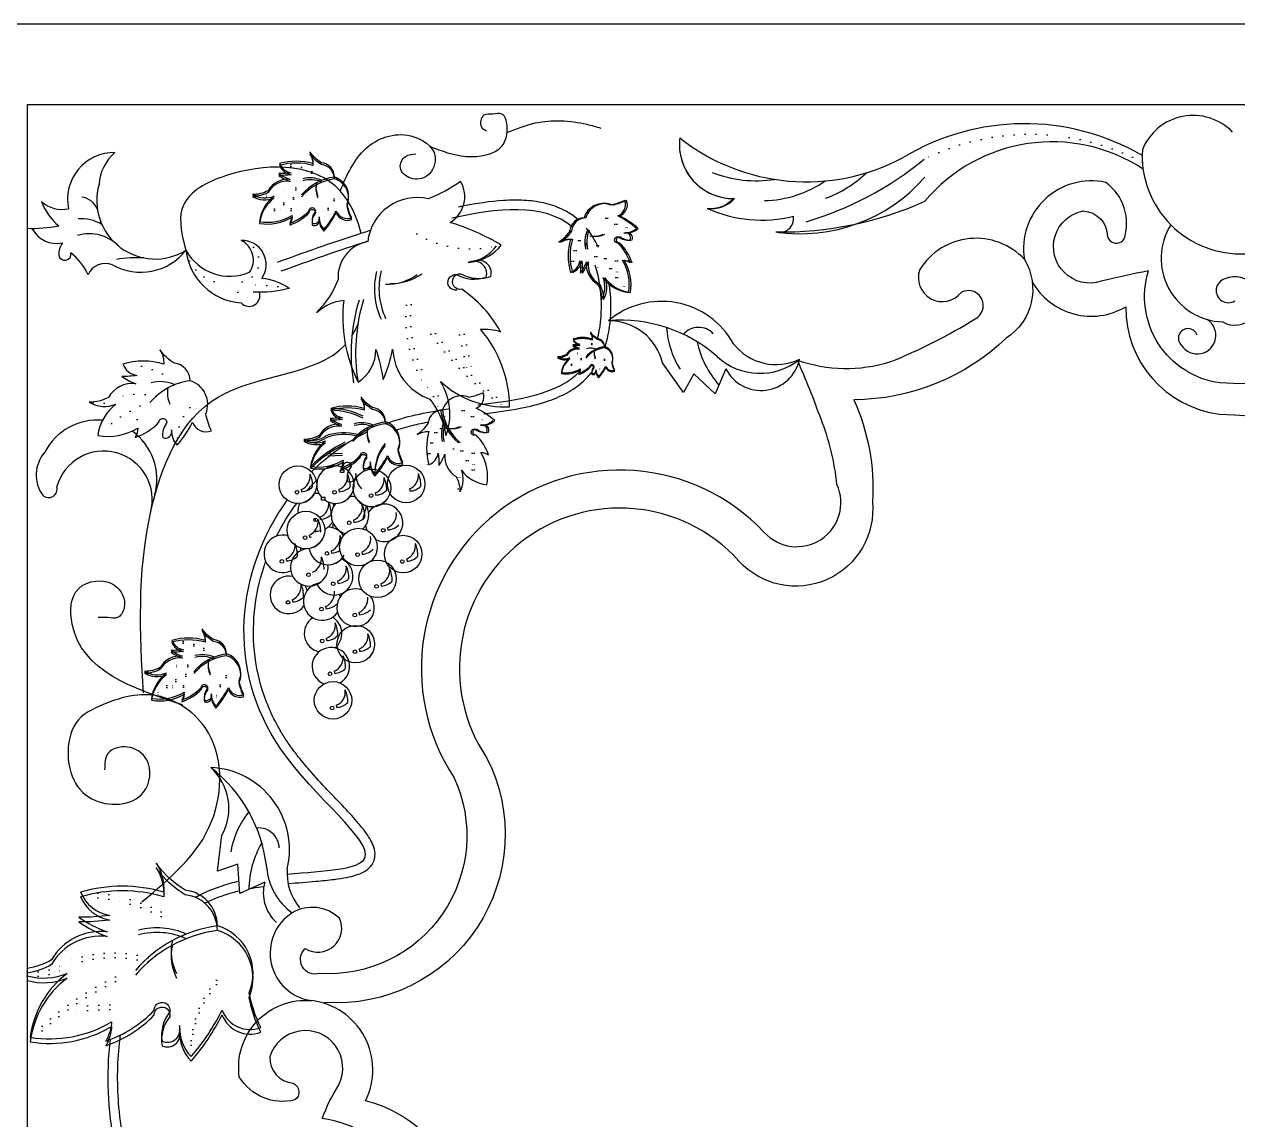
# Model space of a CAD drawing. Extents: x 4107 to 6907, y 781 to 4481.
# Drawn here: x 4526 to 5358, y 2748 to 3499 of the extents above; entities that cross this region are included whole.
import ezdxf

# ---------------------------------------------------------------- set-up
doc = ezdxf.new("R2010")
doc.units = 0
doc.header["$LTSCALE"] = 60
doc.header["$MEASUREMENT"] = 0
doc.linetypes.add('DOT2', pattern=[0.125, 0, -0.125])
for name, color, linetype in [('3', 3, 'CONTINUOUS'), ('4', 4, 'CONTINUOUS'), ('7', 7, 'CONTINUOUS')]:
    doc.layers.add(name, color=color, linetype=linetype)

msp = doc.modelspace()

# ---------------------------------------------------------------- hatches: boundary and pattern name
at = {"layer": '3'}
h = msp.add_hatch(dxfattribs=at)
h.set_pattern_fill('ANGLE', color=256, scale=1.305361, style=0)
h.set_pattern_definition([(360, (3246.438, 2759.867), (4e-15, 9.11795), [6.631235, -2.486713]), (90, (3246.438, 2759.867), (-9.11795, 5e-15), [6.631235, -2.486713])])
h.paths.add_polyline_path([(4713.88, 3178.48, 1), (4711.38, 3178.48, 1)])
h = msp.add_hatch(dxfattribs=at)
h.set_pattern_fill('ANGLE', color=256, scale=1.305361, style=0)
h.set_pattern_definition([(360, (3272.183, 2759.867), (4e-15, 9.11795), [6.631235, -2.486713]), (90, (3272.183, 2759.867), (-9.11795, 5e-15), [6.631235, -2.486713])])
h.paths.add_polyline_path([(4739.63, 3178.48, 1), (4737.13, 3178.48, 1)])
h = msp.add_hatch(dxfattribs=at)
h.set_pattern_fill('ANGLE', color=256, scale=1.305361, style=0)
h.set_pattern_definition([(360, (3297.213, 2757.573), (4e-15, 9.11795), [6.631235, -2.486713]), (90, (3297.213, 2757.573), (-9.11795, 5e-15), [6.631235, -2.486713])])
h.paths.add_polyline_path([(4764.66, 3176.19, 1), (4762.16, 3176.19, 1)])
h = msp.add_hatch(dxfattribs=at)
h.set_pattern_fill('ANGLE', color=256, scale=1.305361, style=0)
h.set_pattern_definition([(360, (3259.1615, 2740.92), (4e-15, 9.11795), [6.631235, -2.486713]), (90, (3259.1615, 2740.92), (-9.11795, 5e-15), [6.631235, -2.486713])])
h.paths.add_polyline_path([(4726.61, 3159.53, 1), (4724.11, 3159.53, 1)])
h = msp.add_hatch(dxfattribs=at)
h.set_pattern_fill('ANGLE', color=256, scale=1.305361, style=0)
h.set_pattern_definition([(360, (3282.214, 2738.926), (4e-15, 9.11795), [6.631235, -2.486713]), (90, (3282.214, 2738.926), (-9.11795, 5e-15), [6.631235, -2.486713])])
h.paths.add_polyline_path([(4749.66, 3157.54, 1), (4747.16, 3157.54, 1)])
h = msp.add_hatch(dxfattribs=at)
h.set_pattern_fill('ANGLE', color=256, scale=1.305361, style=0)
h.set_pattern_definition([(360, (3305.538, 2733.724), (4e-15, 9.11795), [6.631235, -2.486713]), (90, (3305.538, 2733.724), (-9.11795, 5e-15), [6.631235, -2.486713])])
h.paths.add_polyline_path([(4772.98, 3152.34, 1), (4770.48, 3152.34, 1)])
h = msp.add_hatch(dxfattribs=at)
h.set_pattern_fill('ANGLE', color=256, scale=1.305361, style=0)
h.set_pattern_definition([(360, (3251.9555, 2728.7465), (4e-15, 9.11795), [6.631235, -2.486713]), (90, (3251.9555, 2728.7465), (-9.11795, 5e-15), [6.631235, -2.486713])])
h.paths.add_polyline_path([(4719.4, 3147.36, 1), (4716.9, 3147.36, 1)])
h = msp.add_hatch(dxfattribs=at)
h.set_pattern_fill('ANGLE', color=256, scale=1.305361, style=0)
h.set_pattern_definition([(360, (3267.002, 2717.837), (4e-15, 9.11795), [6.631235, -2.486713]), (90, (3267.002, 2717.837), (-9.11795, 5e-15), [6.631235, -2.486713])])
h.paths.add_polyline_path([(4734.45, 3136.45, 1), (4731.95, 3136.45, 1)])
h = msp.add_hatch(dxfattribs=at)
h.set_pattern_fill('ANGLE', color=256, scale=1.305361, style=0)
h.set_pattern_definition([(360, (3287.924, 2717.062), (4e-15, 9.11795), [6.631235, -2.486713]), (90, (3287.924, 2717.062), (-9.11795, 5e-15), [6.631235, -2.486713])])
h.paths.add_polyline_path([(4755.37, 3135.68, 1), (4752.87, 3135.68, 1)])
h = msp.add_hatch(dxfattribs=at)
h.set_pattern_fill('ANGLE', color=256, scale=1.305361, style=0)
h.set_pattern_definition([(360, (3236.041, 2712.409), (4e-15, 9.11795), [6.631235, -2.486713]), (90, (3236.041, 2712.409), (-9.11795, 5e-15), [6.631235, -2.486713])])
h.paths.add_polyline_path([(4703.49, 3131.02, 1.000002), (4700.99, 3131.02, 1.000002)])
h = msp.add_hatch(dxfattribs=at)
h.set_pattern_fill('ANGLE', color=256, scale=1.305361, style=0)
h.set_pattern_definition([(360, (3318.617, 2712.258), (4e-15, 9.11795), [6.631235, -2.486713]), (90, (3318.617, 2712.258), (-9.11795, 5e-15), [6.631235, -2.486713])])
h.paths.add_polyline_path([(4786.06, 3130.87, 1), (4783.56, 3130.87, 1)])
h = msp.add_hatch(dxfattribs=at)
h.set_pattern_fill('ANGLE', color=256, scale=1.305361, style=0)
h.set_pattern_definition([(360, (3254.25, 2703.2065), (4e-15, 9.11795), [6.631235, -2.486713]), (90, (3254.25, 2703.2065), (-9.11795, 5e-15), [6.631235, -2.486713])])
h.paths.add_polyline_path([(4721.7, 3121.82, 1), (4719.19, 3121.82, 1)])
h = msp.add_hatch(dxfattribs=at)
h.set_pattern_fill('ANGLE', color=256, scale=1.305361, style=0)
h.set_pattern_definition([(360, (3271.273, 2697.061), (4e-15, 9.11795), [6.631235, -2.486713]), (90, (3271.273, 2697.061), (-9.11795, 5e-15), [6.631235, -2.486713])])
h.paths.add_polyline_path([(4738.72, 3115.67, 1), (4736.22, 3115.67, 1)])
h = msp.add_hatch(dxfattribs=at)
h.set_pattern_fill('ANGLE', color=256, scale=1.305361, style=0)
h.set_pattern_definition([(360, (3300.98, 2695.263), (4e-15, 9.11795), [6.631235, -2.486713]), (90, (3300.98, 2695.263), (-9.11795, 5e-15), [6.631235, -2.486713])])
h.paths.add_polyline_path([(4768.43, 3113.88, 1), (4765.93, 3113.88, 1)])
h = msp.add_hatch(dxfattribs=at)
h.set_pattern_fill('ANGLE', color=256, scale=1.305361, style=0)
h.set_pattern_definition([(360, (3240.235, 2684.312), (4e-15, 9.11795), [6.631235, -2.486713]), (90, (3240.235, 2684.312), (-9.11795, 5e-15), [6.631235, -2.486713])])
h.paths.add_polyline_path([(4707.68, 3102.93, 1), (4705.18, 3102.93, 1)])
h = msp.add_hatch(dxfattribs=at)
h.set_pattern_fill('ANGLE', color=256, scale=1.305361, style=0)
h.set_pattern_definition([(360, (3263.149, 2679.707), (4e-15, 9.11795), [6.631235, -2.486713]), (90, (3263.149, 2679.707), (-9.11795, 5e-15), [6.631235, -2.486713])])
h.paths.add_polyline_path([(4730.59, 3098.32, 1), (4728.09, 3098.32, 1)])
h = msp.add_hatch(dxfattribs=at)
h.set_pattern_fill('ANGLE', color=256, scale=1.305361, style=0)
h.set_pattern_definition([(360, (3285.998, 2675.5815), (4e-15, 9.11795), [6.631235, -2.486713]), (90, (3285.998, 2675.5815), (-9.11795, 5e-15), [6.631235, -2.486713])])
h.paths.add_polyline_path([(4753.44, 3094.19, 1), (4750.94, 3094.19, 1)])
h = msp.add_hatch(dxfattribs=at)
h.set_pattern_fill('ANGLE', color=256, scale=1.305361, style=0)
h.set_pattern_definition([(360, (3263.671, 2657.849), (4e-15, 9.11795), [6.631235, -2.486713]), (90, (3263.671, 2657.849), (-9.11795, 5e-15), [6.631235, -2.486713])])
h.paths.add_polyline_path([(4731.12, 3076.46, 1), (4728.62, 3076.46, 1)])
h = msp.add_hatch(dxfattribs=at)
h.set_pattern_fill('ANGLE', color=256, scale=1.305361, style=0)
h.set_pattern_definition([(360, (3286.11, 2650.49), (4e-15, 9.11795), [6.631235, -2.486713]), (90, (3286.11, 2650.49), (-9.11795, 5e-15), [6.631235, -2.486713])])
h.paths.add_polyline_path([(4753.56, 3069.1, 1), (4751.05, 3069.1, 1)])
h = msp.add_hatch(dxfattribs=at)
h.set_pattern_fill('ANGLE', color=256, scale=1.305361, style=0)
h.set_pattern_definition([(360, (3269.029, 2635.32), (4e-15, 9.11795), [6.631235, -2.486713]), (90, (3269.029, 2635.32), (-9.11795, 5e-15), [6.631235, -2.486713])])
h.paths.add_polyline_path([(4736.47, 3053.93, 1), (4733.97, 3053.93, 1)])
h = msp.add_hatch(dxfattribs=at)
h.set_pattern_fill('ANGLE', color=256, scale=1.305361, style=0)
h.set_pattern_definition([(360, (3270.515, 2611.954), (4e-15, 9.11795), [6.631235, -2.486713]), (90, (3270.515, 2611.954), (-9.11795, 5e-15), [6.631235, -2.486713])])
h.paths.add_polyline_path([(4737.96, 3030.57, 1), (4735.46, 3030.57, 1)])

# ---------------------------------------------------------------- linework, layer by layer
at = {"layer": '3', "linetype": 'DOT2'}
for p, q in [((4708.71, 3372.94), (4698.58, 3372.5)), ((4708.71, 3371.67), (4698.58, 3371.23)), ((4931.07, 3337.13), (4931.51, 3327)), ((4932.34, 3337.13), (4932.78, 3327)), ((4824.03, 3286.39), (4829.46, 3261.63)), ((4827.16, 3286.93), (4832.59, 3262.18)), ((4906.52, 3265.75), (4900.67, 3265.5)), ((4906.52, 3265.02), (4900.67, 3264.77)), ((4602.95, 3228.24), (4590.46, 3227.7)), ((4832.7, 3205.28), (4833.14, 3195.16)), ((4833.97, 3205.28), (4834.41, 3195.16)), ((4634.75, 3045.93), (4624.63, 3045.49)), ((4634.75, 3044.66), (4624.63, 3044.22)), ((4584.24, 2826.89), (4558.92, 2825.79)), ((4584.24, 2823.71), (4558.92, 2822.61))]:
    msp.add_line(p, q, dxfattribs=at)
at = {"layer": '3'}
for p, q in [((4977.52, 3246.89), (4963.14, 3267.17)), ((5006.64, 3263.09), (4999.32, 3245.94)), ((4984.65, 3259.68), (4977.52, 3246.89)), ((4999.32, 3245.94), (4984.65, 3259.68)), ((4743.78, 3205.01), (4733.65, 3204.57)), ((4743.78, 3203.74), (4733.65, 3203.3)), ((4715.48, 3180.24), (4715.89, 3178.75)), ((4741.23, 3180.24), (4741.63, 3178.75)), ((4766.26, 3177.95), (4766.66, 3176.46)), ((4789.71, 3180.69), (4790.11, 3179.2)), ((4728.21, 3161.29), (4728.61, 3159.8)), ((4751.26, 3159.3), (4751.67, 3157.81)), ((4774.58, 3154.1), (4774.99, 3152.61)), ((4721, 3149.12), (4721.41, 3147.63)), ((4736.05, 3138.21), (4736.45, 3136.72)), ((4756.97, 3137.44), (4757.37, 3135.95)), ((4705.09, 3132.78), (4705.49, 3131.29)), ((4787.66, 3132.63), (4788.07, 3131.14)), ((4740.32, 3117.44), (4740.72, 3115.95)), ((4770.02, 3115.64), (4770.43, 3114.15)), ((4709.28, 3104.69), (4709.69, 3103.2)), ((4732.19, 3100.08), (4732.6, 3098.59)), ((4755.04, 3095.96), (4755.45, 3094.47)), ((4732.72, 3078.22), (4733.12, 3076.73)), ((4755.15, 3070.86), (4755.56, 3069.37)), ((4738.07, 3055.69), (4738.48, 3054.2)), ((4739.56, 3032.33), (4739.97, 3030.84)), ((4658.09, 2918.67), (4661.17, 2943.34)), ((4671.98, 2923.3), (4658.09, 2918.67)), ((4673.52, 2903.25), (4671.98, 2923.3)), ((4690.5, 2910.96), (4673.52, 2903.25))]:
    msp.add_line(p, q, dxfattribs=at)
for points in [[(4731.01, 3358.74, 0.062935), (4739.51, 3371.48, 0.413829), (4750.14, 3366.71, -0.069488), (4746.95, 3376.26, 0.446434), (4738.23, 3394.61, 0.384165), (4729.41, 3404.39, -0.105553), (4721.45, 3411.82, -0.150517), (4723.57, 3403.86, 0.143109), (4700.72, 3403.86, 0.263895), (4708.69, 3397.49, -0.03396), (4700.19, 3396.96, 0.062821), (4707.97, 3392.95, 0.303058), (4692.75, 3385.28, -0.130881), (4682.13, 3382.63, 0.237341), (4697.01, 3381.57, 0.201616), (4686.91, 3364.05, 0.176966), (4709.23, 3368.3, -0.109857), (4707.63, 3362.99, 0.120189), (4720.91, 3371.48)], [(4974.74, 3416.9, 0.414214), (5011.82, 3379.82, -6.277895), (5011.82, 3379.82, -0.260301), (4993.83, 3373.12)], [(4731.01, 3357.47, 0.062935), (4739.51, 3370.21, 0.413829), (4750.14, 3365.43, -0.069488), (4746.95, 3374.99, 0.446434), (4738.23, 3393.34, 0.384165), (4729.41, 3403.12, -0.105553), (4721.45, 3410.55, -0.150517), (4723.57, 3402.59, 0.143109), (4700.72, 3402.59, 0.263895), (4708.69, 3396.22, -0.03396), (4700.19, 3395.69, 0.062821), (4707.97, 3391.68, 0.303058), (4692.75, 3384.01, -0.130881), (4682.13, 3381.36, 0.237341), (4697.01, 3380.3, 0.201616), (4686.91, 3362.78, 0.176966), (4709.23, 3367.03, -0.109857), (4707.63, 3361.72, 0.120189), (4720.91, 3370.21)], [(4852.57, 3347.95, 0.062935), (4817.55, 3363.43, 0.413829), (4824.76, 3391.65, -0.069488), (4802.6, 3379.7, 0.446434), (4761.14, 3350.35, 0.384165), (4740.83, 3324.45, -0.105553), (4725.95, 3301.64, -0.150517), (4744.64, 3310.28, 0.143109), (4754.44, 3254.02, 0.263895), (4766.71, 3276.38, -0.03396), (4771.66, 3255.67, 0.062821), (4778.2, 3276.55, 0.303058), (4803.61, 3242.35, -0.130881), (4814.7, 3217.32, 0.237341), (4810.94, 3254.41, 0.201616), (4858.41, 3237.06, 0.176966), (4838.38, 3290.2, -0.109857), (4852.14, 3288.55, 0.120189), (4825.52, 3317.62)], [(5809.67, 3344.74, 0.491097), (5753.96, 3390.96, 0.330959), (5741.44, 3351.69, 0.600598), (5752.77, 3353.89, -0.397649), (5769.3, 3371.39, -1.088849), (5754.49, 3322.56, 0.049889), (5730.37, 3331.9, -0.409372), (5643.67, 3253.41, -0.018874), (5345.41, 3253.41, -0.46316), (5296.38, 3330.3, 0.01029), (5263.95, 3323.15, -1.069441), (5251.68, 3371.39, -0.397649), (5268.21, 3353.89, 0.600598), (5279.54, 3351.69, 0.330959), (5267.02, 3390.96, 0.528587), (5211.32, 3338.18)], [(4945.27, 3359.43, 0.062935), (4932.53, 3367.93, 0.413829), (4937.31, 3378.56, -0.069488), (4927.76, 3375.37, 0.446434), (4909.4, 3366.65, 0.384165), (4899.63, 3357.84, -0.105553), (4892.2, 3349.87, -0.150517), (4900.16, 3351.99, 0.143109), (4900.16, 3329.15, 0.263895), (4906.53, 3337.12, -0.03396), (4907.06, 3328.61, 0.062821), (4911.07, 3336.39, 0.303058), (4918.73, 3321.18, -0.130881), (4921.39, 3310.55, 0.237341), (4922.45, 3325.43, 0.201616), (4939.96, 3315.33, 0.176966), (4935.72, 3337.65, -0.109857), (4941.02, 3336.05, 0.120189), (4932.53, 3349.34)], [(4946.54, 3359.43, 0.062935), (4933.8, 3367.93, 0.413829), (4938.58, 3378.56, -0.069488), (4929.03, 3375.37, 0.446434), (4910.67, 3366.65, 0.384165), (4900.9, 3357.84, -0.105553), (4893.47, 3349.87, -0.150517), (4901.43, 3351.99, 0.143109), (4901.43, 3329.15, 0.263895), (4907.8, 3337.12, -0.03396), (4908.33, 3328.61, 0.062821), (4912.34, 3336.39, 0.303058), (4920, 3321.18, -0.130881), (4922.66, 3310.55, 0.237341), (4923.72, 3325.43, 0.201616), (4941.23, 3315.33, 0.176966), (4936.99, 3337.65, -0.109857), (4942.3, 3336.05, 0.120189), (4933.8, 3349.34)], [(4720.91, 3371.48, -1.132636), (4725.16, 3370.95, 0.212415), (4723.04, 3362.99, 0.655701), (4727.82, 3367.24, 0.197167), (4731.01, 3358.74)], [(4720.91, 3370.21, -1.132636), (4725.16, 3369.68, 0.212415), (4723.04, 3361.72, 0.655701), (4727.82, 3365.97, 0.197167), (4731.01, 3357.47)], [(4932.53, 3349.34, -1.132636), (4933.06, 3353.59, 0.212415), (4941.02, 3351.46, 0.655701), (4936.78, 3356.24, 0.197167), (4945.27, 3359.43)], [(4933.8, 3349.34, -1.132636), (4934.33, 3353.59, 0.212415), (4942.3, 3351.46, 0.655701), (4938.05, 3356.24, 0.197167), (4946.54, 3359.43)], [(4822.4, 3317.08, -1.132636), (4821.88, 3327.78, 0.212415), (4842.4, 3325.96, 0.655701), (4829.89, 3335.91, 0.197167), (4849.44, 3347.41)], [(4825.52, 3317.62, -1.132636), (4825.01, 3328.32, 0.212415), (4845.53, 3326.5, 0.655701), (4833.02, 3336.46, 0.197167), (4852.57, 3347.95)], [(5211.32, 3338.18, 0.494248), (5139.53, 3331.12, 0.848525), (5168.02, 3315.46, 0.848525)], [(4919.38, 3257.56, 0.062935), (4924.29, 3264.91, 0.413829), (4930.42, 3262.16, -0.069488), (4928.58, 3267.67, 0.446434), (4923.55, 3278.26, 0.384165), (4918.46, 3283.9, -0.105553), (4913.87, 3288.18, -0.150517), (4915.09, 3283.59, 0.143109), (4901.91, 3283.59, 0.263895), (4906.51, 3279.92, -0.03396), (4901.61, 3279.61, 0.062821), (4906.09, 3277.3, 0.303058), (4897.31, 3272.87, -0.130881), (4891.18, 3271.34, 0.237341), (4899.77, 3270.73, 0.201616), (4893.94, 3260.62, 0.176966), (4906.82, 3263.07, -0.109857), (4905.9, 3260.01, 0.120189), (4913.56, 3264.91)], [(4919.38, 3256.83, 0.062935), (4924.29, 3264.18, 0.413829), (4930.42, 3261.42, -0.069488), (4928.58, 3266.93, 0.446434), (4923.55, 3277.52, 0.384165), (4918.46, 3283.16, -0.105553), (4913.87, 3287.45, -0.150517), (4915.09, 3282.86, 0.143109), (4901.91, 3282.86, 0.263895), (4906.51, 3279.18, -0.03396), (4901.61, 3278.88, 0.062821), (4906.09, 3276.56, 0.303058), (4897.31, 3272.14, -0.130881), (4891.18, 3270.61, 0.237341), (4899.77, 3270, 0.201616), (4893.94, 3259.89, 0.176966), (4906.82, 3262.34, -0.109857), (4905.9, 3259.28, 0.120189), (4913.56, 3264.18)], [(4630.44, 3210.73, 0.062935), (4640.92, 3226.44, 0.413829), (4654.02, 3220.55, -0.069488), (4650.09, 3232.33, 0.446434), (4639.34, 3254.95, 0.384165), (4628.47, 3267, -0.105553), (4618.65, 3276.16, -0.150517), (4621.27, 3266.35, 0.143109), (4593.11, 3266.35, 0.263895), (4602.93, 3258.5, -0.03396), (4592.45, 3257.84, 0.062821), (4602.04, 3252.9, 0.303058), (4583.28, 3243.45, -0.130881), (4570.18, 3240.18, 0.237341), (4588.52, 3238.87, 0.201616), (4576.08, 3217.28, 0.176966), (4603.59, 3222.51, -0.109857), (4601.62, 3215.97, 0.120189), (4617.99, 3226.44)], [(4913.56, 3264.91, -1.132636), (4916.01, 3264.61, 0.212415), (4914.79, 3260.01, 0.655701), (4917.54, 3262.46, 0.197167), (4919.38, 3257.56)], [(4913.56, 3264.18, -1.132636), (4916.01, 3263.87, 0.212415), (4914.79, 3259.28, 0.655701), (4917.54, 3261.73, 0.197167), (4919.38, 3256.83)], [(4848.17, 3227.59, 0.062935), (4835.43, 3236.09, 0.413829), (4840.21, 3246.71, -0.069488), (4830.66, 3243.53, 0.446434), (4812.3, 3234.81, 0.384165), (4802.53, 3225.99, -0.105553), (4795.09, 3218.02, -0.150517), (4803.06, 3220.15, 0.143109), (4803.06, 3197.3, 0.263895), (4809.43, 3205.27, -0.03396), (4809.96, 3196.77, 0.062821), (4813.97, 3204.55, 0.303058), (4821.63, 3189.33, -0.130881), (4824.29, 3178.71, 0.237341), (4825.35, 3193.58, 0.201616), (4842.86, 3183.49, 0.176966), (4838.62, 3205.8, -0.109857), (4843.92, 3204.21, 0.120189), (4835.43, 3217.49)], [(4766.08, 3190.81, 0.062935), (4774.58, 3203.55, 0.413829), (4785.21, 3198.77, -0.069488), (4782.02, 3208.33, 0.446434), (4773.3, 3226.68, 0.384165), (4764.49, 3236.46, -0.105553), (4756.52, 3243.89, -0.150517), (4758.64, 3235.93, 0.143109), (4735.8, 3235.93, 0.263895), (4743.77, 3229.56, -0.03396), (4735.27, 3229.03, 0.062821), (4743.05, 3225.02, 0.303058), (4727.83, 3217.35, -0.130881), (4717.2, 3214.69, 0.237341), (4732.08, 3213.63, 0.201616), (4721.98, 3196.12, 0.176966), (4744.3, 3200.36, -0.109857), (4742.7, 3195.06, 0.120189), (4755.99, 3203.55)], [(4766.08, 3189.54, 0.062935), (4774.58, 3202.28, 0.413829), (4785.21, 3197.5, -0.069488), (4782.02, 3207.06, 0.446434), (4773.3, 3225.41, 0.384165), (4764.49, 3235.19, -0.105553), (4756.52, 3242.62, -0.150517), (4758.64, 3234.65, 0.143109), (4735.8, 3234.65, 0.263895), (4743.77, 3228.29, -0.03396), (4735.27, 3227.75, 0.062821), (4743.05, 3223.74, 0.303058), (4727.83, 3216.08, -0.130881), (4717.2, 3213.42, 0.237341), (4732.08, 3212.36, 0.201616), (4721.98, 3194.85, 0.176966), (4744.3, 3199.09, -0.109857), (4742.7, 3193.79, 0.120189), (4755.99, 3202.28)], [(4617.99, 3226.44, -1.132636), (4623.23, 3225.78, 0.212415), (4620.61, 3215.97, 0.655701), (4626.51, 3221.2, 0.197167), (4630.44, 3210.73)], [(4834.16, 3217.49, -1.132636), (4834.69, 3221.74, 0.212415), (4842.65, 3219.62, 0.655701), (4838.41, 3224.4, 0.197167), (4846.9, 3227.59)], [(4835.43, 3217.49, -1.132636), (4835.96, 3221.74, 0.212415), (4843.92, 3219.62, 0.655701), (4839.68, 3224.4, 0.197167), (4848.17, 3227.59)], [(4755.99, 3203.55, -1.132636), (4760.24, 3203.02, 0.212415), (4758.11, 3195.06, 0.655701), (4762.89, 3199.3, 0.197167), (4766.08, 3190.81)], [(4755.99, 3202.28, -1.132636), (4760.24, 3201.75, 0.212415), (4758.11, 3193.79, 0.655701), (4762.89, 3198.03, 0.197167), (4766.08, 3189.54)], [(4744.42, 3196.49, -1.132636), (4749.66, 3195.84, 0.212415), (4747.04, 3186.02, 0.655701), (4752.93, 3191.26, 0.197167), (4756.86, 3180.79)], [(4657.06, 3031.73, 0.062935), (4665.56, 3044.47, 0.413829), (4676.18, 3039.69, -0.069488), (4672.99, 3049.24, 0.446434), (4664.27, 3067.6, 0.384165), (4655.46, 3077.38, -0.105553), (4647.49, 3084.81, -0.150517), (4649.62, 3076.84, 0.143109), (4626.77, 3076.84, 0.263895), (4634.74, 3070.48, -0.03396), (4626.24, 3069.94, 0.062821), (4634.02, 3065.93, 0.303058), (4618.8, 3058.27, -0.130881), (4608.17, 3055.61, 0.237341), (4623.05, 3054.55, 0.201616), (4612.96, 3037.04, 0.176966), (4635.27, 3041.28, -0.109857), (4633.68, 3035.98, 0.120189), (4646.96, 3044.47)], [(4657.06, 3030.46, 0.062935), (4665.56, 3043.2, 0.413829), (4676.18, 3038.42, -0.069488), (4672.99, 3047.97, 0.446434), (4664.27, 3066.33, 0.384165), (4655.46, 3076.1, -0.105553), (4647.49, 3083.53, -0.150517), (4649.62, 3075.57, 0.143109), (4626.77, 3075.57, 0.263895), (4634.74, 3069.2, -0.03396), (4626.24, 3068.67, 0.062821), (4634.02, 3064.66, 0.303058), (4618.8, 3057, -0.130881), (4608.17, 3054.34, 0.237341), (4623.05, 3053.28, 0.201616), (4612.96, 3035.77, 0.176966), (4635.27, 3040.01, -0.109857), (4633.68, 3034.71, 0.120189), (4646.96, 3043.2)], [(4646.96, 3044.47, -1.132636), (4651.21, 3043.94, 0.212415), (4649.09, 3035.98, 0.655701), (4653.87, 3040.22, 0.197167), (4657.06, 3031.73)], [(4646.96, 3043.2, -1.132636), (4651.21, 3042.67, 0.212415), (4649.09, 3034.71, 0.655701), (4653.87, 3038.95, 0.197167), (4657.06, 3030.46)], [(4820.18, 2982.93, -0.570586), (4728.03, 2848.42, -0.80418), (4718.3, 2865.48, 0.750836), (4741.67, 2886.34, 0.334602), (4709.35, 2890, 0.420234)], [(4639.99, 2791.39, 0.062935), (4661.25, 2823.23, 0.413829), (4687.81, 2811.29, -0.069488), (4679.84, 2835.17, 0.446434), (4658.04, 2881.05, 0.384165), (4636.01, 2905.5, -0.105553), (4616.08, 2924.08, -0.150517), (4621.4, 2904.17, 0.143109), (4564.28, 2904.17, 0.263895), (4584.21, 2888.25, -0.03396), (4562.95, 2886.92, 0.062821), (4582.41, 2876.9, 0.303058), (4544.36, 2857.73, -0.083828), (4527.65, 2851.86)], [(4639.99, 2788.21, 0.062935), (4661.25, 2820.05, 0.413829), (4687.81, 2808.11, -0.069488), (4679.84, 2832, 0.446434), (4658.04, 2877.88, 0.384165), (4636.01, 2902.32, -0.105553), (4616.08, 2920.9, -0.150517), (4621.4, 2901, 0.143109), (4564.28, 2901, 0.263895), (4584.21, 2885.07, -0.03396), (4562.95, 2883.75, 0.062821), (4582.41, 2873.72, 0.303058), (4544.36, 2854.55, -0.083828), (4527.65, 2848.68)], [(4527.65, 2846.84, 0.16978), (4554.98, 2848.44, 0.201616), (4529.75, 2804.65, 0.176966), (4585.53, 2815.27, -0.109857), (4581.55, 2802, 0.120189), (4614.76, 2823.23)], [(4527.65, 2843.67, 0.16978), (4554.98, 2845.27, 0.201616), (4529.75, 2801.48, 0.176966), (4585.53, 2812.09, -0.109857), (4581.55, 2798.82, 0.120189), (4614.76, 2820.05)], [(4614.76, 2823.23, -1.132636), (4625.38, 2821.9, 0.212415), (4620.07, 2802, 0.655701), (4632.02, 2812.62, 0.197167), (4639.99, 2791.39)], [(4680.08, 2344.91, -0.473789), (4640.48, 2404.88, -0.330959), (4680.69, 2413.93, -0.600598), (4677.5, 2402.83, 0.397649), (4658.63, 2387.89, 1.069441), (4707.76, 2395.91, -0.01029), (4703.47, 2428.83, 0.453682), (4787.12, 2502.76, 0.036671), (4800.5, 2655.69, 0.409372), (4729.86, 2748.9, -0.049889), (4741.27, 2772.11, 1.088849), (4693.91, 2791.13, 0.397649), (4709.9, 2773.13, -0.600598), (4711.11, 2761.65, -0.330959), (4673.08, 2777.55, -0.48343), (4722.5, 2829.81, -0.48343)], [(4614.76, 2820.05, -1.132636), (4625.38, 2818.73, 0.212415), (4620.07, 2798.82, 0.655701), (4632.02, 2809.44, 0.197167), (4639.99, 2788.21)]]:
    msp.add_lwpolyline(points, format="xyb", dxfattribs=at)
for points in [[(4742.49, 3193.91), (4744.66, 3193.91), (4744.66, 3192.02), (4742.49, 3192.02)], [(4729.47, 3174.97), (4731.64, 3174.97), (4731.64, 3173.07), (4729.47, 3173.07)]]:
    msp.add_lwpolyline(points, close=True, dxfattribs=at)
for centre, radius in [((4713.23, 3183.65), 12.87), ((4787.45, 3184.1), 12.87), ((4764, 3181.36), 12.87), ((4712.63, 3178.48), 1.25), ((4738.38, 3178.48), 1.25), ((4763.41, 3176.19), 1.25), ((4718.75, 3152.53), 12.87), ((4725.36, 3159.53), 1.25), ((4754.71, 3140.84), 12.87), ((4748.41, 3157.54), 1.25), ((4771.73, 3152.34), 1.25), ((4718.15, 3147.36), 1.25), ((4785.41, 3136.04), 12.87), ((4733.2, 3136.45), 1.25), ((4754.12, 3135.68), 1.25), ((4702.24, 3131.02), 1.25), ((4767.77, 3119.05), 12.87), ((4784.81, 3130.87), 1.25), ((4720.45, 3121.82), 1.25), ((4737.47, 3115.67), 1.25), ((4767.18, 3113.88), 1.25), ((4706.43, 3102.93), 1.25), ((4729.34, 3098.32), 1.25), ((4752.19, 3094.19), 1.25), ((4752.9, 3074.27), 12.87), ((4729.87, 3076.46), 1.25), ((4752.31, 3069.1), 1.25), ((4735.22, 3053.93), 1.25), ((4737.31, 3035.74), 12.87), ((4736.71, 3030.57), 1.25)]:
    msp.add_circle(centre, radius, dxfattribs=at)
for centre, radius, start, end in [((5327, 3399.32), 37.57, 44.10652, 158.0098), ((5211.32, 3270.74), 160.47, 59.7957, 121.18997), ((5011.82, 3416.9), 37.08, 172.96503, 271.27692), ((5061.86, 3531.69), 140.35, 231.77119, 298.2137), ((4587.24, 3379.45), 31.98, 88.94298, 191.87486), ((4608.34, 3387.53), 31.49, 130.64592, 176.1728), ((5230.21, 3305.17), 113.6, 56.62515, 140.14451), ((5359.55, 3409.43), 67.5, 176.63662, 272.85896), ((4997.78, 3582.51), 227.63, 286.27922, 309.49728), ((4743.14, 3358.78), 36.17, 97.80525, 139.21964), ((5027.45, 3475.5), 83.42, 248.76455, 278.70267), ((5057.81, 3468.52), 112.8, 261.36098, 319.04727), ((5046.82, 3456.53), 81.49, 290.22926, 313.58433), ((4615.41, 3378.47), 40.08, 163.82488, 301.72617), ((4743.14, 3357.5), 36.17, 97.80525, 139.21964), ((4721.71, 3374.76), 19.31, 65.59815, 105.24104), ((4721.71, 3373.49), 19.31, 65.59815, 105.24104), ((4739.74, 3387.67), 14.16, 168.21941, 205.72666), ((4739.74, 3386.4), 14.16, 168.21941, 205.72666), ((5031.46, 3454.36), 75.92, 271.28802, 304.67139), ((4551.57, 3393.2), 20.79, 227.37386, 282.14833), ((4574.08, 3391.05), 38.88, 199.7625, 230.28168), ((4563.42, 3367.79), 13.19, 20.08792, 82.59093), ((4996.52, 3395.31), 22.35, 263.0941, 316.17306), ((5044.77, 3597.22), 240.24, 269.0673, 294.13259), ((5031.1, 3455.34), 90.27, 245.61254, 284.01012), ((4530.89, 3457.54), 98.13, 268.107, 280.7734), ((4564.92, 3339.07), 26.89, 58.83343, 95.18496), ((5043.55, 3366.16), 9.54, 253.63592, 9.56761), ((5348.69, 3338.89), 43.65, 148.16481, 268.12481), ((4547.97, 3368.29), 19.25, 207.45353, 281.30871), ((4570.16, 3327.17), 28.58, 42.70721, 106.3644), ((4929.25, 3350.13), 19.31, 155.59815, 195.24104), ((4930.52, 3350.13), 19.31, 155.59815, 195.24104), ((4916.35, 3368.16), 14.16, 258.21941, 295.72666), ((4917.62, 3368.16), 14.16, 258.21941, 295.72666), ((4563.05, 3341.45), 13.82, 144.82906, 181.73729), ((4605.43, 3368.8), 39.5, 240.77523, 321.82005), ((4677.05, 3349.08), 40.83, 186.60591, 266.06189), ((4666.7, 3361.12), 34.54, 208.99477, 292.85777), ((4674.98, 3334.58), 16.52, 324.97466, 92.55882), ((4667.93, 3337.69), 14.8, 325.42578, 64.7433), ((4553.43, 3341.86), 4.28, 191.29765, 11.29764), ((4529.57, 3308.74), 44.05, 25.37177, 50.44024), ((4602.75, 3259.1), 80.2, 86.49604, 100.02011), ((4581.11, 3322.57), 12.78, 66.8113, 156.74743), ((4813.97, 3317.63), 48.28, 165.47476, 205.11765), ((4817.1, 3318.18), 48.28, 165.47476, 205.11765), ((4774.46, 3356.5), 35.4, 268.09602, 305.60327), ((4777.59, 3357.04), 35.4, 268.09602, 305.60327), ((4684.83, 3286.23), 39.05, 55.47417, 84.6007), ((5351.16, 3316.8), 8.39, 107.72224, 301.93846), ((5355.6, 3309.68), 16.65, 239.95878, 114.83034), ((4679.73, 3313.41), 7.48, 222.73075, 18.38605), ((4686.83, 3394.28), 78.5, 266.93683, 284.86233), ((5172.93, 3306.49), 10.23, 297.03457, 118.69853), ((4873.49, 3273.66), 123.83, 162.86316, 189.38483), ((4876.62, 3274.21), 123.83, 162.86316, 189.38483), ((4962.53, 3253.1), 56.28, 28.95337, 130.2071), ((4934.54, 3196.03), 100.39, 48.78692, 94.76391), ((4926.63, 3258.57), 37.51, 13.25484, 90.64627), ((4974.59, 3625.79), 386.08, 291.98774, 301.71982), ((5329.79, 3286.11), 12.8, 212.89161, 57.82871), ((5025.46, 3295.09), 59.63, 183.56496, 212.77204), ((4987.93, 3277.64), 13.86, 43.55059, 138.81381), ((5323.5, 3284.05), 6.62, 18.10112, 227.6821), ((4926.38, 3257.58), 20.87, 97.80525, 139.21964), ((5052.25, 3296.12), 66.96, 192.42627, 221.24574), ((5041.13, 3303.19), 37.2, 217.90362, 295.54021), ((4926.38, 3256.85), 20.87, 97.80525, 139.21964), ((4914.02, 3266.07), 11.14, 65.59815, 105.24104), ((4924.42, 3274.25), 8.17, 168.21941, 205.72666), ((4924.42, 3273.52), 8.17, 168.21941, 205.72666), ((5030.03, 3303.11), 43.1, 227.08285, 309.01656), ((5030.75, 3275.27), 27.01, 206.80927, 347.93541), ((5089.26, 3366.61), 103.23, 251.04356, 286.82752), ((4457.6, 3006), 653.38, 19.91596, 23.73369), ((4645.39, 3210.77), 44.59, 97.80525, 139.21964), ((4618.98, 3230.48), 23.81, 65.59815, 105.24104), ((4641.2, 3246.39), 17.46, 168.21941, 205.72666), ((4575.9, 3187.25), 40.73, 85.19161, 152.55308), ((4735.37, 3186.39), 49.53, 62.98655, 89.50822), ((4735.37, 3185.12), 49.53, 62.98655, 89.50822), ((4846.87, 3239.72), 36.17, 187.80525, 229.21964), ((4848.14, 3239.72), 36.17, 187.80525, 229.21964), ((4913.28, 3166.24), 170.43, 5.89888, 21.45219), ((4575.9, 3187.25), 40.73, 344.89569, 54.48362), ((4778.21, 3190.84), 36.17, 97.80525, 139.21964), ((4778.21, 3189.57), 36.17, 97.80525, 139.21964), ((4756.78, 3206.83), 19.31, 65.59815, 105.24104), ((4756.78, 3205.56), 19.31, 65.59815, 105.24104), ((4774.81, 3219.73), 14.16, 168.21941, 205.72666), ((4774.81, 3218.46), 14.16, 168.21941, 205.72666), ((4830.88, 3218.29), 19.31, 155.59815, 195.24104), ((4832.15, 3218.29), 19.31, 155.59815, 195.24104), ((4817.98, 3236.32), 14.16, 258.21941, 295.72666), ((4819.25, 3236.32), 14.16, 258.21941, 295.72666), ((4723.14, 3230.22), 16.14, 256.34116, 305.66497), ((4723.14, 3228.95), 16.14, 256.34116, 305.66497), ((4782.52, 3135.67), 85.54, 115.77325, 135.04187), ((4782.52, 3134.4), 85.54, 115.77325, 135.04187), ((4744.74, 3183.45), 35.8, 74.56093, 109.91054), ((4744.74, 3182.18), 35.8, 74.56093, 109.91054), ((4795.87, 3192.59), 29.84, 139.84522, 183.41396), ((4557.63, 3190.26), 23.83, 138.59416, 215.67465), ((4580.05, 3173.29), 33.36, 344.4411, 164.32816), ((4795.87, 3191.32), 29.84, 139.84522, 183.41396), ((4738.97, 3183.65), 12.87, 235.27577, 222.41689), ((4711.65, 3189.5), 10.02, 292.46659, 7.51869), ((4703.14, 3182.55), 20.22, 358.84754, 24.13954), ((4737.4, 3189.5), 10.02, 292.46659, 7.51869), ((4728.89, 3182.55), 20.22, 358.84754, 24.13954), ((4762.43, 3187.21), 10.02, 292.46659, 7.51869), ((4753.91, 3180.25), 20.22, 358.84754, 24.13954), ((4785.88, 3189.95), 10.02, 292.46659, 7.51869), ((4777.36, 3182.99), 20.22, 358.84754, 24.13954), ((4933.93, 3057.62), 136.07, 43.29042, 213.29052), ((4542.3, 3180.63), 5.86, 226.64234, 16.51557), ((4715.12, 3190.35), 11.62, 273.77746, 315.06571), ((4740.87, 3190.35), 11.62, 273.77746, 315.06571), ((4765.9, 3188.05), 11.62, 273.77746, 315.06571), ((4789.35, 3190.79), 11.62, 273.77746, 315.06571), ((5055.28, 3171.3), 30.21, 222.40408, 24.34411), ((4725.95, 3164.7), 12.87, 151.44699, 182.70568), ((4713.23, 3183.65), 12.87, 276.31739, 331.44699), ((4725.95, 3164.7), 12.87, 82.24778, 96.31739), ((4724.38, 3170.55), 10.02, 292.46659, 7.51869), ((4715.86, 3163.6), 20.22, 358.84754, 24.13954), ((4749, 3162.71), 12.87, 141.18854, 256.00329), ((4738.97, 3183.65), 12.87, 262.24778, 321.18854), ((4725.95, 3164.7), 12.87, 21.06437, 28.75326), ((4749, 3162.71), 12.87, 72.83257, 90), ((4747.43, 3168.56), 10.02, 292.46659, 7.51869), ((4764, 3181.36), 12.87, 222.12422, 323.49016), ((4738.92, 3161.6), 20.22, 358.84754, 24.13954), ((4772.33, 3157.51), 12.87, 243.055, 145.58569), ((4727.85, 3171.4), 11.62, 273.77746, 315.06571), ((4749, 3162.71), 12.87, 313.26823, 29.54451), ((4770.75, 3163.36), 10.02, 292.46659, 7.51869), ((4717.17, 3158.38), 10.02, 292.46659, 7.51869), ((4708.66, 3151.43), 20.22, 358.84754, 24.13954), ((4725.95, 3164.7), 12.87, 296.04611, 329.05086), ((4725.95, 3164.7), 12.87, 296.04611, 329.05086), ((4733.79, 3141.62), 12.87, 33.46925, 90), ((4750.9, 3169.41), 11.62, 273.77746, 315.06571), ((4772.33, 3157.51), 12.87, 189.2699, 203.76166), ((4774.22, 3164.21), 11.62, 273.77746, 315.06571), ((4702.83, 3136.19), 12.87, 73.39072, 295.60499), ((4718.75, 3152.53), 12.87, 276.31739, 331.44699), ((4720.64, 3159.23), 11.62, 273.77746, 279.06935), ((4725.95, 3164.7), 12.87, 264.85238, 283.05519), ((4733.79, 3141.62), 12.87, 127.52315, 132.94459), ((4732.22, 3147.47), 10.02, 292.46659, 7.51869), ((4723.7, 3140.52), 20.22, 16.70243, 24.13954), ((4753.14, 3146.7), 10.02, 292.46659, 7.51869), ((4772.33, 3157.51), 12.87, 276.31739, 331.44699), ((4701.26, 3142.04), 10.02, 292.46659, 7.51869), ((4721.04, 3126.99), 12.87, 90, 7.8501), ((4692.74, 3135.09), 20.22, 358.84754, 24.13954), ((4702.83, 3136.19), 12.87, 10.77043, 18.11021), ((4733.79, 3141.62), 12.87, 187.84692, 322.28711), ((4735.69, 3148.32), 11.62, 273.77746, 303.13535), ((4756.61, 3147.54), 11.62, 273.77746, 315.06571), ((4783.83, 3141.89), 10.02, 292.46659, 7.51869), ((4775.32, 3134.94), 20.22, 358.84754, 24.13954), ((4704.73, 3142.89), 11.62, 273.77746, 315.06571), ((4719.46, 3132.84), 10.02, 292.46659, 7.51869), ((4738.06, 3120.84), 12.87, 203.0112, 67.09009), ((4738.06, 3120.84), 12.87, 134.14346, 136.14342), ((4710.95, 3125.89), 20.22, 358.84754, 24.13954), ((4733.79, 3141.62), 12.87, 270, 330.32014), ((4787.3, 3142.74), 11.62, 273.77746, 315.06571), ((4707.02, 3108.09), 12.87, 77.40492, 323.84488), ((4736.49, 3126.7), 10.02, 292.46659, 7.51869), ((4727.97, 3119.74), 20.22, 358.84754, 24.13954), ((4766.2, 3124.9), 10.02, 292.46659, 7.51869), ((4757.68, 3117.94), 20.22, 358.84754, 24.13954), ((4705.45, 3113.95), 10.02, 292.46659, 7.51869), ((4696.94, 3106.99), 20.22, 358.84754, 24.13954), ((4729.94, 3103.49), 12.87, 98.17035, 324.16612), ((4707.02, 3108.09), 12.87, 13.42671, 29.46037), ((4752.79, 3099.36), 12.87, 68.82696, 36.61381), ((4739.96, 3127.54), 11.62, 273.77746, 315.06571), ((4769.67, 3125.74), 11.62, 273.77746, 315.06571), ((4708.92, 3114.79), 11.62, 273.77746, 315.06571), ((4728.36, 3109.34), 10.02, 292.46659, 7.51869), ((4729.94, 3103.49), 12.87, 15.36457, 23.0112), ((4751.21, 3105.22), 10.02, 292.46659, 7.51869), ((4731.83, 3110.19), 11.62, 273.77746, 315.06571), ((4754.68, 3106.06), 11.62, 273.77746, 315.06571), ((4730.46, 3081.63), 12.87, 123.23935, 257.46515), ((4728.89, 3087.48), 10.02, 292.46659, 7.51869), ((4730.46, 3081.63), 12.87, 309.28725, 59.49626), ((4720.37, 3080.53), 20.22, 358.84754, 24.13954), ((4732.36, 3088.33), 11.62, 273.77746, 315.06571), ((4751.32, 3080.12), 10.02, 292.46659, 7.51869), ((4742.81, 3073.17), 20.22, 358.84754, 24.13954), ((4735.82, 3059.1), 12.87, 298.21385, 249.0669), ((4754.8, 3080.97), 11.62, 273.77746, 315.06571), ((4669.19, 3031.76), 36.17, 97.80525, 139.21964), ((4669.19, 3030.49), 36.17, 97.80525, 139.21964), ((4647.76, 3047.75), 19.31, 65.59815, 105.24104), ((4647.76, 3046.48), 19.31, 65.59815, 105.24104), ((4665.78, 3060.65), 14.16, 168.21941, 205.72666), ((4665.78, 3059.38), 14.16, 168.21941, 205.72666), ((4734.24, 3064.96), 10.02, 292.46659, 7.51869), ((4725.73, 3058), 20.22, 358.84754, 24.13954), ((4737.71, 3065.8), 11.62, 273.77746, 315.06571), ((4735.73, 3041.59), 10.02, 292.46659, 7.51869), ((4727.22, 3034.63), 20.22, 358.84754, 24.13954), ((4739.2, 3042.43), 11.62, 273.77746, 315.06571), ((4592.04, 2910.19), 100.39, 6.30832, 52.28532), ((4628.44, 2961.66), 37.51, 330.77625, 48.16768), ((4651.22, 2933.37), 56.28, 346.47478, 87.72851), ((4725.99, 2921.85), 59.63, 141.08637, 170.29345), ((4686.53, 2934.32), 13.86, 1.07199, 96.33522), ((4746.45, 2904.52), 66.96, 149.94768, 178.76714), ((4734.78, 2924.68), 43.1, 184.60426, 233.65853), ((4743.02, 2917.24), 37.2, 175.42503, 219.70674), ((4716.51, 2903.66), 27.01, 164.33068, 228.34129), ((4727.07, 2862.35), 32.86, 122.8391, 262.01885), ((4670.32, 2791.47), 90.43, 97.80525, 139.21964), ((4616.75, 2831.43), 48.28, 65.59815, 105.24104), ((4670.32, 2788.29), 90.43, 97.80525, 139.21964), ((4616.75, 2828.26), 48.28, 65.59815, 105.24104), ((4661.81, 2863.7), 35.4, 168.21941, 205.72666), ((4661.81, 2860.52), 35.4, 168.21941, 205.72666)]:
    msp.add_arc(centre, radius, start, end, dxfattribs=at)
at = {"layer": '3', "linetype": 'DOT2'}
for centre, radius, start, end in [((5215.35, 3261), 163, 61.86799, 116.52141), ((4700.3, 3354.33), 49.53, 62.98655, 89.50822), ((4700.3, 3353.06), 49.53, 62.98655, 89.50822), ((4709.67, 3351.38), 35.8, 74.56093, 109.91054), ((4688.07, 3398.16), 16.14, 256.34116, 305.66497), ((4688.07, 3396.88), 16.14, 256.34116, 305.66497), ((4747.44, 3303.61), 85.54, 115.77325, 135.04187), ((4747.44, 3302.34), 85.54, 115.77325, 135.04187), ((4709.67, 3350.11), 35.8, 74.56093, 109.91054), ((4760.79, 3360.52), 29.84, 139.84522, 183.41396), ((4760.79, 3359.25), 29.84, 139.84522, 183.41396), ((4943.49, 3389.21), 29.84, 229.84522, 273.41396), ((4944.76, 3389.21), 29.84, 229.84522, 273.41396), ((4832.29, 3420), 74.59, 239.72183, 283.29057), ((4664.15, 3349.87), 28.2, 191.23542, 275.58279), ((4672.18, 3336.94), 14.43, 281.55042, 78.827), ((4949.69, 3328.72), 49.53, 152.98655, 179.50822), ((4950.96, 3328.72), 49.53, 152.98655, 179.50822), ((4952.63, 3338.09), 35.8, 164.56093, 199.91054), ((4953.9, 3338.09), 35.8, 164.56093, 199.91054), ((5000.41, 3375.86), 85.54, 205.77325, 225.04187), ((5001.68, 3375.86), 85.54, 205.77325, 225.04187), ((4682.46, 3173.07), 147.38, 80.4287, 91.31979), ((4905.86, 3316.49), 16.14, 346.34116, 35.66497), ((4907.13, 3316.49), 16.14, 346.34116, 35.66497), ((4683.45, 3330.53), 18.75, 232.67152, 274.29368), ((4876.72, 3298), 89.49, 174.43753, 209.78714), ((4879.85, 3298.55), 89.49, 174.43753, 209.78714), ((4978.19, 3411.53), 213.86, 215.64986, 234.91848), ((4981.32, 3412.07), 213.86, 215.64986, 234.91848), ((4901.67, 3255.01), 28.58, 62.98655, 89.50822), ((4901.67, 3254.28), 28.58, 62.98655, 89.50822), ((4894.61, 3280.3), 9.31, 256.34116, 305.66497), ((4894.61, 3279.57), 9.31, 256.34116, 305.66497), ((4928.87, 3225.75), 49.35, 115.77325, 135.04187), ((4928.87, 3225.02), 49.35, 115.77325, 135.04187), ((4907.07, 3253.32), 20.65, 74.56093, 109.91054), ((4907.07, 3252.58), 20.65, 74.56093, 109.91054), ((4936.57, 3258.59), 17.21, 139.84522, 183.41396), ((4592.58, 3205.29), 61.06, 62.98655, 89.50822), ((4936.57, 3257.85), 17.21, 139.84522, 183.41396), ((4770.79, 3224.74), 40.36, 356.21777, 45.54157), ((4773.91, 3225.28), 40.36, 356.21777, 45.54157), ((4604.13, 3201.66), 44.13, 74.56093, 109.91054), ((4577.5, 3259.32), 19.9, 256.34116, 305.66497), ((4650.7, 3142.76), 105.45, 115.77325, 135.04187), ((4667.16, 3212.92), 36.78, 139.84522, 183.41396), ((4845.12, 3257.37), 29.84, 229.84522, 273.41396), ((4846.39, 3257.37), 29.84, 229.84522, 273.41396), ((4851.32, 3196.88), 49.53, 152.98655, 179.50822), ((4852.59, 3196.88), 49.53, 152.98655, 179.50822), ((4855.53, 3206.25), 35.8, 164.56093, 199.91054), ((4902.04, 3244.02), 85.54, 205.77325, 225.04187), ((4903.31, 3244.02), 85.54, 205.77325, 225.04187), ((4807.49, 3184.64), 16.14, 346.34116, 35.66497), ((4808.76, 3184.64), 16.14, 346.34116, 35.66497), ((4626.35, 3027.31), 49.53, 62.98655, 89.50822), ((4626.35, 3026.04), 49.53, 62.98655, 89.50822), ((4614.11, 3071.14), 16.14, 256.34116, 305.66497), ((4614.11, 3069.87), 16.14, 256.34116, 305.66497), ((4673.49, 2976.59), 85.54, 115.77325, 135.04187), ((4635.72, 3024.37), 35.8, 74.56093, 109.91054), ((4635.72, 3023.1), 35.8, 74.56093, 109.91054), ((4673.49, 2975.32), 85.54, 115.77325, 135.04187), ((4686.84, 3033.51), 29.84, 139.84522, 183.41396), ((4686.84, 3032.24), 29.84, 139.84522, 183.41396), ((4563.22, 2780.34), 123.83, 62.98655, 89.50822), ((4563.22, 2777.17), 123.83, 62.98655, 89.50822), ((4586.64, 2772.98), 89.49, 74.56093, 109.91054), ((4532.64, 2889.92), 40.36, 262.89688, 305.66497), ((4532.64, 2886.74), 40.36, 262.89688, 305.66497), ((4586.64, 2769.81), 89.49, 74.56093, 109.91054), ((4681.08, 2653.54), 213.86, 115.77325, 135.04187), ((4681.08, 2650.37), 213.86, 115.77325, 135.04187), ((4714.45, 2795.83), 74.59, 139.84522, 183.41396), ((4714.45, 2792.65), 74.59, 139.84522, 183.41396)]:
    msp.add_arc(centre, radius, start, end, dxfattribs=at)
at = {"layer": '3'}
for points, knots in [([(4905.58, 3365.23), (4905.47, 3365.32), (4905.35, 3365.42), (4904.1, 3366.49), (4902.93, 3367.4), (4899.3, 3369.96), (4896.75, 3371.42), (4890.13, 3374.52), (4885.93, 3375.88), (4877.26, 3377.81), (4872.78, 3378.37), (4863.65, 3378.87), (4858.99, 3378.81), (4845.03, 3377.94), (4835.58, 3376.47), (4825.34, 3374.43), (4824.38, 3374.23), (4823.43, 3374.03)], [1938.074905, 1938.074905, 1938.074905, 1938.074905, 1938.389663, 1938.389663, 1941.564862, 1941.564862, 1947.915259, 1947.915259, 1957.447694, 1957.447694, 1966.980129, 1966.980129, 1976.512564, 1976.512564, 1995.273062, 1995.273062, 1997.207565, 1997.207565, 1997.207565, 1997.207565]), ([(4762.93, 3357.99), (4759.86, 3357.04), (4756.82, 3356.07), (4734.9, 3348.99), (4717.1, 3342.56), (4699.35, 3336.16), (4699.34, 3336.15), (4699.32, 3336.14)], [2041.571065, 2041.571065, 2041.571065, 2041.571065, 2048.860235, 2048.860235, 2094.678447, 2094.678447, 2094.720329, 2094.720329, 2094.720329, 2094.720329]), ([(4919.31, 3346.34), (4917.54, 3350.11), (4915.47, 3353.68), (4912.47, 3357.8), (4911.82, 3358.64), (4911.15, 3359.46)], [1921.905471, 1921.905471, 1921.905471, 1921.905471, 1930.268978, 1930.268978, 1932.462427, 1932.462427, 1932.462427, 1932.462427]), ([(4923.6, 3277.51), (4924.32, 3279.65), (4924.94, 3281.86), (4927.08, 3290.93), (4927.86, 3298.22), (4927.85, 3311.17), (4927.4, 3316.78), (4926.52, 3322.3)], [1875.664343, 1875.664343, 1875.664343, 1875.664343, 1880.406725, 1880.406725, 1894.728112, 1894.728112, 1905.480472, 1905.480472, 1905.480472, 1905.480472]), ([(4840.74, 3232.28), (4849.26, 3233.37), (4857.64, 3234.53), (4871.95, 3237.31), (4878.02, 3238.78), (4888.52, 3242.27), (4893.05, 3244.14), (4901.55, 3248.74), (4905.52, 3251.47), (4911.12, 3256.59), (4913.01, 3258.62), (4914.75, 3260.82)], [1801.461846, 1801.461846, 1801.461846, 1801.461846, 1819.060226, 1819.060226, 1832.817902, 1832.817902, 1844.116444, 1844.116444, 1855.414986, 1855.414986, 1861.819687, 1861.819687, 1861.819687, 1861.819687]), ([(4773.3, 3225.41), (4774.31, 3225.79), (4788.35, 3230.9), (4803.39, 3233.74), (4817.28, 3235.76)], [1755.829546, 1755.829546, 1755.829546, 1755.829546, 1758.022024, 1786.073735, 1786.073735, 1786.073735, 1786.073735]), ([(4780.05, 3220.89), (4780.83, 3221.15), (4781.6, 3221.4), (4785.49, 3222.63), (4788.66, 3223.52), (4795.41, 3225.2), (4799, 3225.99), (4802.62, 3226.69)], [1759.17582, 1759.17582, 1759.17582, 1759.17582, 1760.90381, 1760.90381, 1767.789422, 1767.789422, 1775.350946, 1775.350946, 1775.350946, 1775.350946]), ([(4705.83, 2916.52), (4731.96, 2918.96), (4790.98, 2920.35), (4658.29, 3017.27), (4671.47, 3125.26), (4705.97, 3173.02)], [1456.763321, 1456.763321, 1456.763321, 1456.763321, 1504.675975, 1576.940999, 1696.956028, 1696.956028, 1696.956028, 1696.956028]), ([(4706.53, 2910.03), (4713.08, 2910.64), (4719.51, 2911.14), (4729.95, 2912.06), (4734.13, 2912.46), (4741.15, 2913.35), (4744.08, 2913.79), (4748.92, 2914.76), (4750.91, 2915.24), (4754.31, 2916.3), (4755.76, 2916.84), (4758.26, 2918.02), (4759.34, 2918.63), (4761.21, 2919.96), (4762.01, 2920.65), (4763.49, 2922.25), (4764.17, 2923.17), (4765.06, 2924.86), (4765.34, 2925.56), (4765.78, 2926.97), (4765.93, 2927.69), (4766.15, 2929.47), (4766.14, 2930.52), (4765.93, 2932.53), (4765.73, 2933.49), (4765.2, 2935.36), (4764.87, 2936.26), (4763.74, 2938.87), (4762.82, 2940.54), (4760.67, 2943.89), (4759.45, 2945.59), (4756.76, 2949.05), (4755.29, 2950.82), (4750.65, 2956.17), (4747.19, 2959.89), (4739.81, 2967.69), (4735.89, 2971.77), (4727.96, 2980.24), (4723.95, 2984.63), (4717.59, 2992.03), (4715.15, 2994.98), (4711.1, 3000.17), (4709.45, 3002.39), (4706.16, 3007.04), (4704.56, 3009.47), (4701.52, 3014.38), (4700.09, 3016.85), (4696.08, 3024.33), (4693.76, 3029.38), (4687.83, 3044.67), (4685.24, 3055.06), (4682.55, 3075.9), (4682.44, 3086.35), (4684.49, 3106.96), (4686.64, 3117.12), (4690.24, 3128.24), (4690.68, 3129.53), (4691.13, 3130.82)], [1456.820097, 1456.820097, 1456.820097, 1456.820097, 1468.959156, 1468.959156, 1477.755586, 1477.755586, 1484.772684, 1484.772684, 1490.206569, 1490.206569, 1494.609216, 1494.609216, 1498.196417, 1498.196417, 1501.117855, 1501.117855, 1504.039293, 1504.039293, 1505.90001, 1505.90001, 1507.760726, 1507.760726, 1510.557801, 1510.557801, 1513.354876, 1513.354876, 1516.151951, 1516.151951, 1521.586291, 1521.586291, 1527.020631, 1527.020631, 1532.454971, 1532.454971, 1542.984045, 1542.984045, 1553.513118, 1553.513118, 1564.042191, 1564.042191, 1570.859994, 1570.859994, 1575.903219, 1575.903219, 1581.367734, 1581.367734, 1586.832248, 1586.832248, 1597.761277, 1597.761277, 1619.619335, 1619.619335, 1641.477392, 1641.477392, 1663.33545, 1663.33545, 1666.227217, 1666.227217, 1666.227217, 1666.227217]), ([(4642.8, 2900.61), (4650.11, 2904.63), (4659.91, 2908.61), (4670.88, 2911.31), (4672.87, 2911.76)], [1415.552038, 1415.552038, 1415.552038, 1415.552038, 1432.906063, 1436.673594, 1436.673594, 1436.673594, 1436.673594]), ([(4649.32, 2896.66), (4651.25, 2897.63), (4653.24, 2898.54), (4658.16, 2900.61), (4661.14, 2901.7), (4667.03, 2903.57), (4669.91, 2904.36), (4673.05, 2905.1), (4673.21, 2905.14), (4673.37, 2905.18)], [1418.353431, 1418.353431, 1418.353431, 1418.353431, 1423.096246, 1423.096246, 1429.754097, 1429.754097, 1435.741971, 1435.741971, 1436.060411, 1436.060411, 1436.060411, 1436.060411]), ([(4679.51, 2906.47), (4680.38, 2906.63), (4681.25, 2906.79), (4684.67, 2907.39), (4687.26, 2907.79), (4689.87, 2908.15)], [1440.067304, 1440.067304, 1440.067304, 1440.067304, 1441.729846, 1441.729846, 1446.577465, 1446.577465, 1446.577465, 1446.577465]), ([(4594.05, 2731.41), (4592.47, 2739.72), (4591.3, 2748.15), (4589.27, 2771.43), (4589.33, 2786.29), (4591.16, 2802.45), (4591.4, 2804.35), (4591.67, 2806.23)], [1283.658675, 1283.658675, 1283.658675, 1283.658675, 1300.618128, 1300.618128, 1330.464558, 1330.464558, 1334.453523, 1334.453523, 1334.453523, 1334.453523])]:
    msp.add_open_spline(points, degree=3, knots=knots, dxfattribs=at)
for points in [[(4901.44, 3360.18), (4882.1, 3377.24), (4849.21, 3373.19), (4818.78, 3366.34)], [(4761.16, 3350.6), (4740.37, 3344.02), (4720.95, 3337.01), (4701.53, 3330.01)], [(4911.39, 3347.5), (4910.92, 3348.34), (4910.44, 3349.16), (4909.94, 3349.96)], [(4918.5, 3283.16), (4922.72, 3298.57), (4922.19, 3317.84), (4917.05, 3334.16)], [(4750.24, 3285.66), (4751.78, 3288.1), (4753.13, 3290.73), (4754.3, 3293.5)], [(4836.62, 3238.33), (4865.11, 3241.96), (4891.36, 3245.62), (4906.71, 3261.53)], [(4722.59, 3192.48), (4733.76, 3203.57), (4746.6, 3212.92), (4760.73, 3219.93)], [(4736.43, 3196.27), (4736.87, 3196.64), (4737.32, 3197.01), (4737.76, 3197.37)], [(4719.46, 3179.56), (4721.76, 3182.22), (4724.15, 3184.8), (4726.63, 3187.29)], [(4725.1, 3177.55), (4725.09, 3177.9), (4725.08, 3178.25), (4725.07, 3178.6)], [(4698.61, 3148.35), (4702.56, 3156.22), (4707.2, 3163.75), (4712.43, 3170.8)], [(4757.95, 3160.17), (4758.75, 3163.13), (4759.53, 3166.08), (4760.29, 3169.03)], [(4725.24, 3158.29), (4725.25, 3159.12), (4725.27, 3159.95), (4725.28, 3160.78)], [(4737.05, 3154.07), (4737.23, 3154.95), (4737.42, 3155.83), (4737.62, 3156.7)], [(4725.02, 3151.04), (4725.03, 3151.32), (4725.04, 3151.59), (4725.05, 3151.86)], [(4587.55, 2730.62), (4583.05, 2754.65), (4581.79, 2779.62), (4584.68, 2803.14)]]:
    msp.add_open_spline(points, degree=3, dxfattribs=at)
at = {"layer": '4', "linetype": 'BYBLOCK'}
for points in [[(5211.32, 3338.18, -0.403981), (5198.83, 3284.15, -0.192756), (5094.35, 3241.89, -0.12332), (5107.11, 3172.1, -0.721825), (5015.56, 3131.29, 0.932499), (4842.83, 2996.03, -0.581899), (4731.85, 2828.48, -0.009104), (4730.72, 2828.09)], [(5216.67, 3322.85, 0.420883), (5280.81, 3305.62, 0.381317), (5345.07, 3232.07, 0.030827), (5675.91, 3232.07, 0.327579), (5745.15, 3304.64, 0.313319), (5796.47, 3314.16, 0.313319)], [(4680.07, 2344.83, 0.555852), (4726.69, 2411.18, 0.381317), (4805.56, 2468.78, 0.046784), (4824.56, 2685.95, 0.323479), (4759.53, 2760.97, 0.520055), (4722.5, 2829.81)]]:
    msp.add_lwpolyline(points, format="xyb", dxfattribs=at)
at = {"layer": '7'}
msp.add_line((5177.58, 3297.38), (5177.58, 3297.38), dxfattribs=at)
for points in [[(6856.78, 3499.41), (6856.78, 3499.41), (6856.78, 3499.41), (4156.55, 3499.41)], [(4527.65, 3444.14), (4527.65, 1127.12)], [(6485.69, 3444.14), (4527.65, 3444.14)]]:
    msp.add_lwpolyline(points, dxfattribs=at)
for points in [[(4804, 3415.48), (4828.42, 3408.82), (4853.09, 3415.86), (4856.61, 3429.94), (4853.09, 3437.86), (4846.92, 3437.86), (4840.76, 3436.98), (4838.99, 3429.06), (4842.52, 3426.42)], [(4856.63, 3425.06), (4875.99, 3431.7), (4911.22, 3430.82), (4920.91, 3428.18)], [(4742.25, 3385.12), (4759.72, 3414.1), (4790.55, 3422.9), (4807.28, 3408.82), (4802, 3395.62), (4790.55, 3393.86), (4783.5, 3400.9), (4787.02, 3408.82), (4794.07, 3410.58)], [(4634.09, 3032.58), (4558.53, 3088.08), (4562.97, 3112.5), (4587.42, 3114.72), (4594.09, 3099.18), (4589.64, 3092.52), (4582.97, 3092.52), (4576.31, 3092.52)], [(4606.24, 2897.53), (4654.09, 2952.66), (4649.64, 3017.04), (4614.09, 3039.24), (4572.29, 3029.33), (4566.63, 3026.1), (4558.53, 2983.74), (4571.86, 2968.2), (4607.42, 2972.64), (4609.64, 2994.84), (4596.31, 3003.72), (4582.97, 2999.28), (4580.75, 2988.18)]]:
    msp.add_spline(points, degree=3, dxfattribs=at)
for points, knots in [([(4756.66, 3356.01), (4753.34, 3369.1), (4736.15, 3404.12), (4676.34, 3404.4), (4630.79, 3380.86), (4632.27, 3359.64), (4636.49, 3344.38)], [296.317572, 296.317572, 296.317572, 296.317572, 325.278418, 383.050993, 410.250984, 428.584112, 428.584112, 428.584112, 428.584112]), ([(4607.27, 3040.78), (4605.08, 3081.76), (4601.31, 3152.66), (4646.07, 3261.12), (4726.28, 3258.33), (4745.72, 3279.7), (4745.82, 3279.8)], [0, 0, 0, 0, 95.431364, 165.120724, 237.230675, 237.589592, 237.589592, 237.589592, 237.589592])]:
    msp.add_open_spline(points, degree=3, knots=knots, dxfattribs=at)
msp.add_open_spline([(4758.07, 3349.61), (4758.05, 3349.7), (4758.03, 3349.8), (4758.02, 3349.89)], degree=3, dxfattribs=at)

doc.saveas('drawing.dxf')
